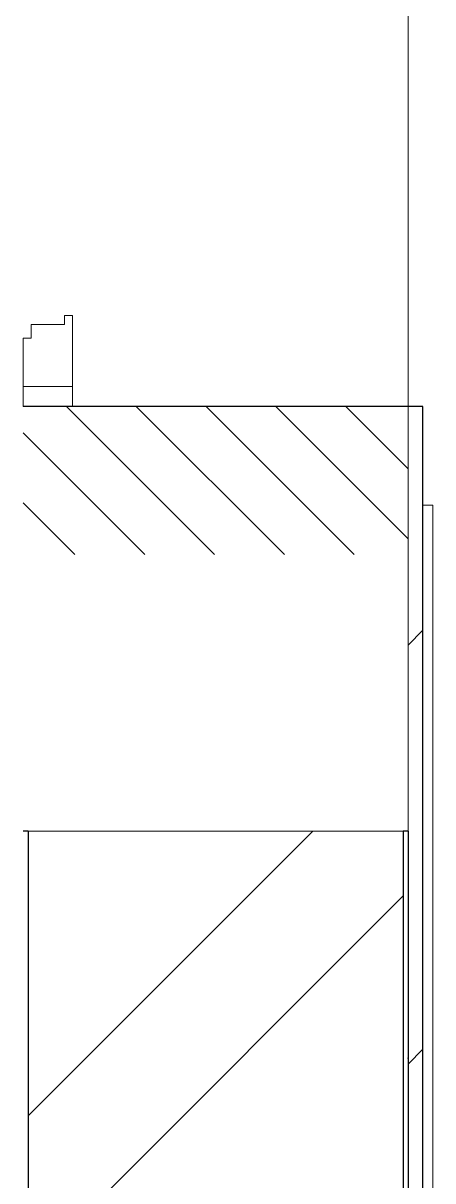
# Model space of a CAD drawing. Header units: millimetres. Extents: x -1073752 to 1436911, y -1379358 to 94781.
# Drawn here: x -892688 to -892273, y -988880 to -987708 of the extents above; entities that cross this region are included whole.
import ezdxf

# ---------------------------------------------------------------- set-up
doc = ezdxf.new("R2010")
doc.units = ezdxf.units.MM
doc.linetypes.add('ADSK_Линия сетки', pattern=[25, 20, -2.5, 0, -2.5])
doc.linetypes.add('ADSK_Штриховая_ш2 п1_5', pattern=[4.5, 3, -1.5])
for name, color, linetype, lineweight in [('Двери', 252, 'Continuous', 9), ('Ограждение', 252, 'Continuous', 9), ('Оси', 252, 'Continuous', 9), ('Стены внутренние', 7, 'Continuous', 18), ('Стены наружные', 7, 'Continuous', 18)]:
    doc.layers.add(name, color=color, linetype=linetype, lineweight=lineweight)

# ---------------------------------------------------------------- blocks, each defined once
blk = doc.blocks.new('2 этаж')
at = {"layer": 'Двери', "lineweight": 18, "true_color": 0x636466}
h = blk.add_hatch(dxfattribs=at)
h.set_pattern_fill('FP_2', color=251, angle=89.9999999999999, style=0, pattern_type=2)
h.set_pattern_definition([(134.9999999999999, (131231.0060557647, 20395.74682289857), (-35.35533905932744, -35.35533905932731), [])])
h.paths.add_polyline_path([(131036.0060557647, 19470.74682289857), (131426.0060557647, 19470.74682289857), (131426.0060557647, 19620.74682289857), (131036.0060557647, 19620.74682289857), (131036.0060557647, 19490.5058888385)])
h.paths.add_polyline_path([(131234.3472162906, 21420.74682289857), (131426.0060557648, 21420.74682289857), (131426.0060557648, 21570.74682289863), (131036.0060557648, 21570.74682289863), (131036.0060557648, 21420.74682289863)])
at = {"layer": 'Двери', "color": 251, "true_color": 0x636466}
for p, q in [((131078.0060557647, 19703.74682289857), (131044.0060557648, 19703.74682289857)), ((131044.0060557648, 19703.74682289857), (131044.0060557648, 19689.74682289857)), ((131086.0060557647, 19712.74682289857), (131078.0060557647, 19712.74682289857)), ((131078.0060557647, 19712.74682289857), (131078.0060557647, 19703.74682289857)), ((131086.0060557647, 19640.74682289857), (131086.0060557647, 19712.74682289857)), ((131036.0060557648, 19689.74682289857), (131036.0060557648, 19640.74682289857)), ((131044.0060557648, 19689.74682289857), (131036.0060557648, 19689.74682289857)), ((131086.0060557647, 19640.74682289857), (131036.0060557648, 19640.74682289857)), ((131036.0060557648, 19640.74682289857), (131036.0060557648, 19620.74682289857)), ((131036.0060557648, 19640.74682289857), (131086.0060557647, 19640.74682289857)), ((131086.0060557647, 19620.74682289857), (131086.0060557647, 19640.74682289857)), ((131036.0060557648, 19620.74682289857), (131086.0060557647, 19620.74682289857))]:
    blk.add_line(p, q, dxfattribs=at)
at = {"layer": 'Двери', "color": 251, "linetype": 'ADSK_Штриховая_ш2 п1_5', "true_color": 0x636466}
for p, q in [((131426.0060557647, 19620.74682289857), (131036.0060557647, 19620.74682289857)), ((131426.0060557647, 19470.74682289857), (131426.0060557647, 19620.74682289857))]:
    blk.add_line(p, q, dxfattribs=at)
at = {"layer": 'Ограждение', "color": 251, "true_color": 0x636466}
for p in [(131441.0060557648, 19520.74682289857), (131451.0060557647, 18590.74682289857)]:
    blk.add_line(p, (131451.0060557648, 19520.74682289857), dxfattribs=at)
at = {"layer": 'Оси', "color": 251, "linetype": 'ADSK_Линия сетки', "ltscale": 100, "true_color": 0x636466}
blk.add_line((131426.0060557647, 33711.38659910089), (131426.0060557647, -32265.38825226447), dxfattribs=at)
at = {"layer": 'Стены внутренние', "color": 251, "true_color": 0x636466}
for p, q in [((131426.0060557647, 21845.74682289857), (131426.0060557647, 19620.74682289857)), ((131041.0060557647, 19190.74682289857), (131421.0060557647, 19190.74682289857))]:
    blk.add_line(p, q, dxfattribs=at)
at = {"layer": 'Стены внутренние', "color": 251, "lineweight": 30, "true_color": 0x636466}
for p, q in [((131426.0060557647, 19620.74682289857), (131036.0060557647, 19620.74682289857)), ((131041.0060557647, 19190.74682289857), (131036.0060557647, 19190.74682289857)), ((131426.0060557647, 19190.74682289857), (131421.0060557647, 19190.74682289857))]:
    blk.add_line(p, q, dxfattribs=at)
at = {"layer": 'Стены наружные', "color": 251, "lineweight": 30, "true_color": 0x636466}
for p, q in [((131441.0060557647, 19620.74682289857), (131426.0060557647, 19620.74682289857)), ((131441.0060557647, 18580.74682289857), (131441.0060557647, 19620.74682289857)), ((131041.0060557647, 19190.74682289857), (131041.0060557647, 17440.74682289857)), ((131421.0060557647, 19190.74682289857), (131421.0060557647, 17440.74682289857)), ((131426.0060557647, 19190.74682289857), (131426.0060557647, 18445.74682289857))]:
    blk.add_line(p, q, dxfattribs=at)
at = {"layer": 'Стены наружные', "color": 251, "true_color": 0x636466}
blk.add_line((131426.0060557647, 19620.74682289857), (131426.0060557647, 19190.74682289857), dxfattribs=at)
at = {"layer": 'Стены наружные', "color": 251, "linetype": 'Continuous', "lineweight": 9, "true_color": 0x636466}
for p, q in [((131426.0060557648, 19379.17601168557), (131441.0060557647, 19394.17601168551)), ((131041.0060557647, 18902.42890682659), (131329.3239718367, 19190.74682289857)), ((131041.0060557647, 18902.42890682659), (131329.3239718367, 19190.74682289857)), ((131041.0060557647, 18745.27490682661), (131421.0060557647, 19125.27490682661)), ((131041.0060557647, 18745.27490682661), (131421.0060557647, 19125.27490682661)), ((131426.0060557648, 18954.91194297362), (131441.0060557647, 18969.91194297362))]:
    blk.add_line(p, q, dxfattribs=at)

msp = doc.modelspace()

# ---------------------------------------------------------------- block references
msp.add_blockref('2 этаж', (-1023723.659596649, -1007716.462640071))

doc.saveas('drawing.dxf')
